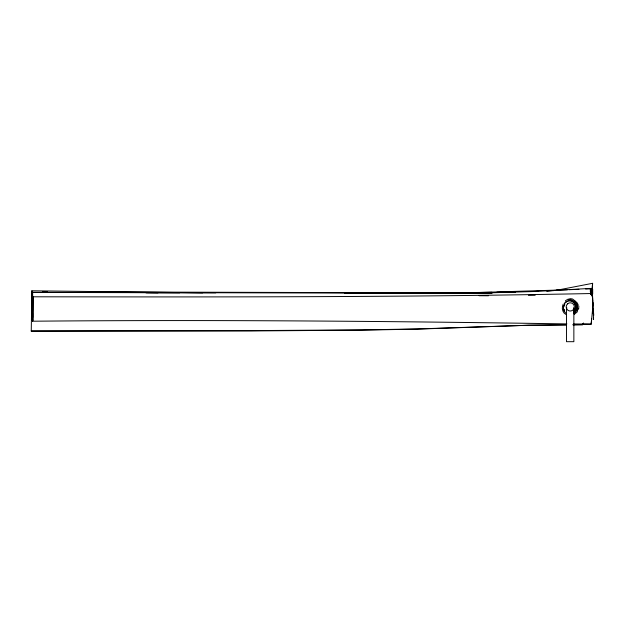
<?xml version="1.0" encoding="UTF-8"?>
<svg xmlns="http://www.w3.org/2000/svg" width="625" height="625" viewBox="0 0 625 625"><rect width="100%" height="100%" fill="white"/><g stroke="black" fill="none" stroke-linecap="round" stroke-linejoin="round"><path stroke-width="0.94" d="M31.781 307.484L31.875 290.797L202.672 292.812M31.875 290.797L31.875 319.836L32.234 292.445L215.828 292.812M492.008 293.43L32.602 292.297L32.578 310.312M31.938 307.984L32.18 292.43L32.562 321.406L32.602 292.297M31.602 306.578L31.68 301.062M31.742 296.781L31.844 291.445L31.25 331.312L251.25 330.953L362.055 330.148L417.508 329.125L528.609 325.258L566.25 324.867L528.594 325.234L417.5 328.938L362.055 329.891L251.258 330.602L31.258 330.805M575.883 308.891L575.305 303.531L573.781 301.25M591.609 295.273L591.414 288.812L585.648 289.047M593.211 311.078L593.539 319.367L593.445 317.672M563.453 307.812L563.547 306.023M592.797 306.234L592.633 296.68L591.422 293.523C405.312 297.305 219.141 297.023 33 296.797L32.625 317.562L32.578 313.195M578.672 308.961L578.836 306.094M591.812 290.156L592.617 283.312L556.227 290.344M591.68 318.617L591.156 324.273L582.414 324.188M592.117 295.859L592.617 283.312M575.672 306.82L575.367 308.773M592.117 295.836L592.688 293.875L592.672 289.344L592.211 291.297M575.117 309.453C578.062 304.297 570.492 297.742 565.203 302.641M564.125 305.914L564.781 303.727M576.688 308.805L575.836 311.32L574.312 313.117M564.82 303.891L563.914 306.359M575.945 308.641L575.031 311.211L573.422 313.219M575.617 308.047L574.391 310.5M575.602 308.102L573.5 311.367M563.234 304.062C561.477 307.508 562.227 312.586 565.914 314.445M577.211 311.07L578.273 308.727M575.297 308.938L573.867 311.234M575.219 309.258L573.766 311M564.5 303.422L565.617 301.953M577.422 311.742L574.219 314.422M590.938 289.133L591.414 288.812M565.367 300.852L567.781 299.25M566.289 302L568.336 300.641M563.391 309.234L563.641 305.922M573.555 313.109C578.234 310.648 578.484 306.359 575.219 302.172M568.484 299.102L570.617 298.656L572.789 299.078M568.789 300.547L572.508 300.523M568.406 299.742L568.984 299.617M535.688 291.57L538.609 291.391M546.398 290.922L554.188 290.453M556.133 290.336L560.023 290.102M538.445 291.32L529.742 291.562M547.102 290.922L553.844 290.617M567.375 289.773L478.523 292.508L365.18 293.188M569.297 289.695L578.914 289.312M483.156 292.82L491.914 292.617M510.398 292.188L515.258 292.078M491.992 292.273L450.531 292.812M496.828 292.18L515.227 291.836M443.797 292.883L365.117 293.352L421.805 293.438L344.789 293.258M573 324.797L582.648 324.703L583.57 323.164L582.648 324.703L573.008 324.797M488.609 295.562L478.906 295.625L488.531 295.742M528.383 295.312L535.172 295.273M566.922 307.984L566.477 307.984L566.477 341.688L573.859 341.688L573.859 307.984L573.414 307.984M91.109 291.945L444.117 292.836M344.844 293.133L421.867 293.266M145.758 292.727L179.734 292.812M443.781 292.953L421.664 292.828L444.109 293.039M459.75 293.438L421.703 293.195L478.328 293.195L534.727 291.5L590.234 288.422L590.648 294.406M566.883 323.906C389.023 321.141 211.125 319.648 33.242 321.203L33 296.797M573.68 323.953L591.164 324.086L592.656 308.875L592.836 300.273M146.359 292.688L158.008 292.812M91.32 292.094L100.008 292.188M42.562 291.508L47.445 291.57M573 299.594L573.586 299.703M569.547 300.141C572.883 300 575.023 303.375 575.727 306.57M570.156 299.641L571.625 299.945M574.359 300.195L577.617 303.359M572.969 300.609L575.109 301.953M572.891 301.398L573.664 301.953M572.266 300.422L574.93 303.633M574.891 301.562L576.562 303.68L577.367 305.875M564.125 311.125L565.633 313.031M574.383 301.398L575.891 303.5L576.688 307.727M577.344 308.953L576.773 304.383M563.938 309.656L564.586 311.297M563.609 308.836L563.461 306.797M564.023 309.516L564.641 311.133M577.828 304L578.25 305.312M574.852 303.422L575.672 306.195M563.43 308.781L563.891 310.344M592.117 295.234L592.758 299.422M590.305 290.992L590.805 294.5M593.75 315.344L592.805 302.406L592.953 305.25M593.461 317.781L593.57 319.25M592.852 308.562L593.18 313.656M592.852 308.43L593.172 313.562M577.508 306.25L577.586 308.914M567.68 303.781L566.781 304.875A4.141 4.141 0 0 0 566.781 308.969L567.68 310.055A3.992 3.992 0 0 0 572.867 310.055L573.773 308.969A4.141 4.141 0 0 0 573.773 304.875L572.867 303.781A3.992 3.992 0 0 0 567.68 303.781"/></g></svg>
